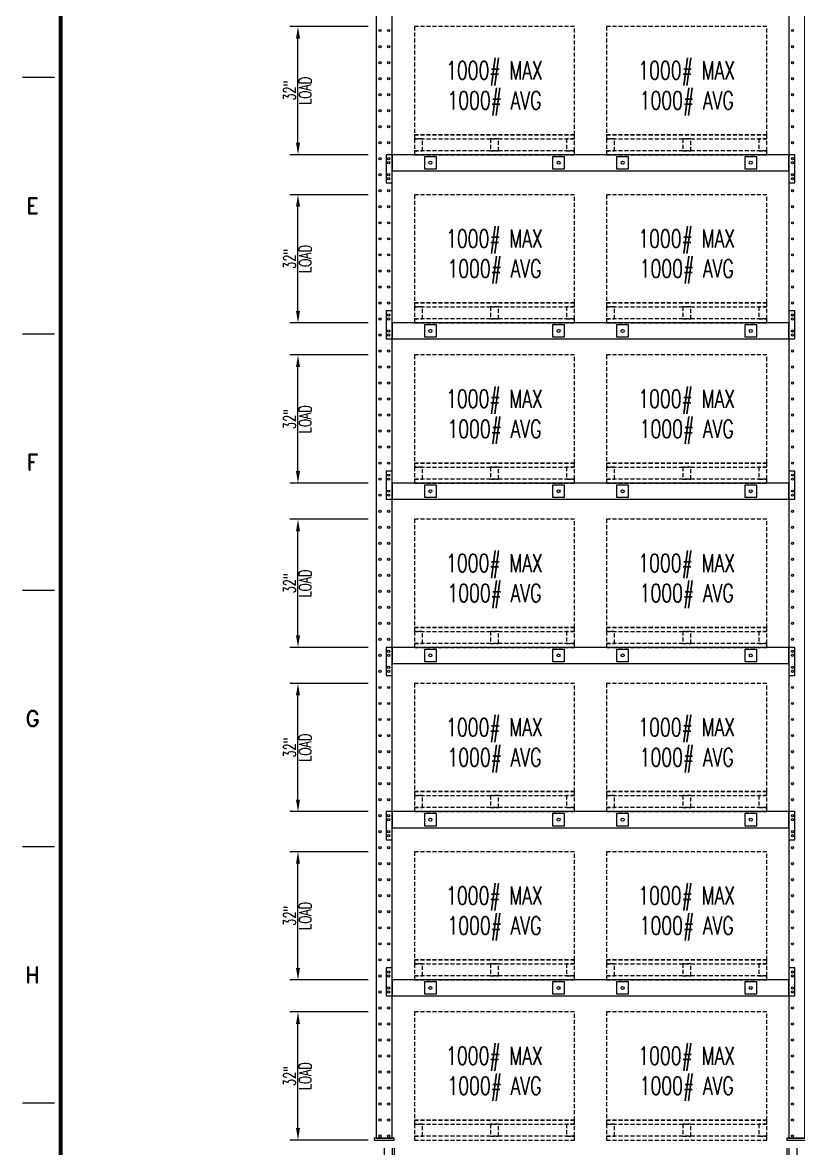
# Model space of a CAD drawing. Extents: x -81 to 963, y -146 to 548.
# Drawn here: x -81.3 to 112.4, y -2.1 to 279 of the extents above; entities that cross this region are included whole.
import ezdxf
from ezdxf.enums import TextEntityAlignment as Align

# ---------------------------------------------------------------- set-up
doc = ezdxf.new("R2010")
doc.units = 0
doc.header["$LTSCALE"] = 8
doc.header["$MEASUREMENT"] = 0
doc.linetypes.add('HIDDEN2', pattern=[0.1875, 0.125, -0.0625])
doc.layers.get('DEFPOINTS').update_dxf_attribs({"linetype": 'CONTINUOUS'})
for name, color, linetype in [('BORD', 15, 'CONTINUOUS'), ('RACKDIM', 7, 'CONTINUOUS'), ('RACKLOAD', 254, 'HIDDEN2'), ('RACKPALLET', 254, 'HIDDEN2'), ('RACKSHELF', 20, 'CONTINUOUS'), ('RACKUPRIGHT', 180, 'CONTINUOUS'), ('TEXTL', 3, 'CONTINUOUS')]:
    doc.layers.add(name, color=color, linetype=linetype)
doc.styles.add('2thirds', font='romans.shx', dxfattribs={"width": 0.7})
doc.styles.add('DCMARCH', font='stylu.ttf', dxfattribs={"width": 0.75, "oblique": 15})
doc.styles.add('ROMAND', font='ROMAND')
doc.styles.add('SIMPLEX', font='SIMPLEX')
doc.dimstyles.new('2tfrac16', dxfattribs={"dimscale": 32, "dimtxt": 0.0938, "dimasz": 0.0938, "dimexe": 0.0625, "dimexo": 0.0625, "dimgap": 0.01, "dimtad": 1, "dimdec": 4, "dimzin": 1, "dimdsep": 46, "dimlunit": 5, "dimtxsty": '2thirds', "dimcen": 0.0625, "dimclrd": 256, "dimclre": 256, "dimclrt": 256, "dimadec": 0, "dimazin": 0, "dimtfac": 0.75, "dimtdec": 4, "dimtmove": 0, "dimatfit": 0, "dimfxl": 1, "dimtvp": 0.75, "dimfrac": 2, "dimtolj": 1, "dimtzin": 0, "dimarcsym": 0})

# ---------------------------------------------------------------- blocks, each defined once
blk = doc.blocks.new('*D1')
at = {"layer": 'DEFPOINTS', "color": 0}
for p in [(9, 0), (112, 0), (112, -38.86)]:
    blk.add_point(p, dxfattribs=at)
at = {"layer": 'RACKDIM', "lineweight": -2}
for p, q in [((9, -2), (9, -40.86)), ((112, -2), (112, -40.86)), ((12.01, -38.86), (109, -38.86))]:
    blk.add_line(p, q, dxfattribs=at)
at = {"layer": 'RACKDIM'}
for points in [[(12.01, -38.36), (12.01, -39.36), (9, -38.86)], [(109, -38.36), (109, -39.36), (112, -38.86)]]:
    blk.add_solid(points, dxfattribs=at)
at = {"layer": 'RACKDIM', "char_height": 3.002, "attachment_point": 5, "style": '2thirds'}
for s, insert in [('\\A1;103"', (60.5, -36.75)), ('\\A1;C/C', (60.5, -41.47))]:
    blk.add_mtext(s, dxfattribs=dict(at, insert=insert))
blk = doc.blocks.new('*D2')
at = {"layer": 'DEFPOINTS', "color": 0}
for p in [(11, 0), (110, 0), (110, -25)]:
    blk.add_point(p, dxfattribs=at)
at = {"layer": 'RACKDIM', "lineweight": -2}
for p, q in [((11, -2), (11, -27)), ((110, -2), (110, -27)), ((14.01, -25), (107, -25))]:
    blk.add_line(p, q, dxfattribs=at)
at = {"layer": 'RACKDIM'}
for points in [[(14.01, -24.5), (14.01, -25.5), (11, -25)], [(107, -24.5), (107, -25.5), (110, -25)]]:
    blk.add_solid(points, dxfattribs=at)
at = {"layer": 'RACKDIM', "char_height": 3.002, "attachment_point": 5, "style": '2thirds'}
for s, insert in [('\\A1;99"', (60.5, -22.89)), ('\\A1;CLEAR', (60.5, -26.82))]:
    blk.add_mtext(s, dxfattribs=dict(at, insert=insert))
blk = doc.blocks.new('*D3')
at = {"layer": 'DEFPOINTS', "color": 0}
for p in [(9, 0), (11, 0), (9, -25)]:
    blk.add_point(p, dxfattribs=at)
at = {"layer": 'RACKDIM', "lineweight": -2}
for p, q in [((9, -2), (9, -27)), ((11, -2), (11, -27)), ((6, -25), (-0.54, -25)), ((11, -25), (9, -25)), ((14.01, -25), (17.01, -25))]:
    blk.add_line(p, q, dxfattribs=at)
at = {"layer": 'RACKDIM'}
for points in [[(6, -24.5), (6, -25.5), (9, -25)], [(14.01, -24.5), (14.01, -25.5), (11, -25)]]:
    blk.add_solid(points, dxfattribs=at)
at = {"layer": 'RACKDIM', "insert": (1.23, -22.89), "char_height": 3.002, "attachment_point": 5, "style": '2thirds'}
blk.add_mtext('\\A1;2"', dxfattribs=at)
blk = doc.blocks.new('*D4')
at = {"layer": 'DEFPOINTS', "color": 0}
for p in [(110, 0), (112, 0), (112, -25)]:
    blk.add_point(p, dxfattribs=at)
at = {"layer": 'RACKDIM', "lineweight": -2}
for p, q in [((110, -2), (110, -27)), ((112, -2), (112, -27)), ((107, -25), (104, -25)), ((110, -25), (112, -25)), ((115.01, -25), (121.55, -25))]:
    blk.add_line(p, q, dxfattribs=at)
at = {"layer": 'RACKDIM'}
for points in [[(107, -24.5), (107, -25.5), (110, -25)], [(115.01, -24.5), (115.01, -25.5), (112, -25)]]:
    blk.add_solid(points, dxfattribs=at)
at = {"layer": 'RACKDIM', "insert": (119.78, -22.89), "char_height": 3.002, "attachment_point": 5, "style": '2thirds'}
blk.add_mtext('\\A1;2"', dxfattribs=at)
blk = doc.blocks.new('*D5')
at = {"layer": 'DEFPOINTS', "color": 0}
for p in [(11.5, 0), (109.5, 0), (109.5, -13)]:
    blk.add_point(p, dxfattribs=at)
at = {"layer": 'RACKDIM', "lineweight": -2}
for p, q in [((11.5, -2), (11.5, -15)), ((109.5, -2), (109.5, -15)), ((14.51, -13), (106.5, -13))]:
    blk.add_line(p, q, dxfattribs=at)
at = {"layer": 'RACKDIM'}
for points in [[(14.51, -12.5), (14.51, -13.5), (11.5, -13)], [(106.5, -12.5), (106.5, -13.5), (109.5, -13)]]:
    blk.add_solid(points, dxfattribs=at)
at = {"layer": 'RACKDIM', "attachment_point": 5, "style": '2thirds'}
for s, insert, char_height in [('\\A1;98"', (60.5, -10.89), 3.002), ('\\A1;BTWN BASEPLATES', (60.5, -14.82), 3.0016)]:
    blk.add_mtext(s, dxfattribs=dict(at, insert=insert, char_height=char_height))
blk = doc.blocks.new('*D6')
at = {"layer": 'DEFPOINTS', "color": 0}
for p in [(11, 0), (114.5, 0), (195.73, 0)]:
    blk.add_point(p, dxfattribs=at)
at = {"layer": 'RACKDIM', "lineweight": -2}
blk.add_line((116.5, 0), (198.95, 0), dxfattribs=at)
at = {"layer": 'RACKDIM', "char_height": 3.002, "attachment_point": 5, "style": '2thirds'}
for s, insert in [('\\A1;0"', (197.5, 2.11)), ('\\A1;', (197.5, -1.82))]:
    blk.add_mtext(s, dxfattribs=dict(at, insert=insert))
blk = doc.blocks.new('*D7')
at = {"layer": 'DEFPOINTS', "color": 0}
for p in [(-12.55, 32), (7, 32), (7, 0)]:
    blk.add_point(p, dxfattribs=at)
at = {"layer": 'RACKDIM', "lineweight": -2}
for p, q in [((5, 32), (-14.55, 32)), ((-12.55, 3), (-12.55, 29)), ((5, 0), (-14.55, 0))]:
    blk.add_line(p, q, dxfattribs=at)
at = {"layer": 'RACKDIM'}
for points in [[(-13.05, 29), (-12.05, 29), (-12.55, 32)], [(-13.05, 3), (-12.05, 3), (-12.55, 0)]]:
    blk.add_solid(points, dxfattribs=at)
at = {"layer": 'RACKDIM', "char_height": 3.002, "attachment_point": 5, "rotation": 89.9998, "style": '2thirds'}
for s, insert in [('\\A1;32"', (-14.65, 16)), ('\\A1;LOAD', (-10.73, 16))]:
    blk.add_mtext(s, dxfattribs=dict(at, insert=insert))
blk = doc.blocks.new('*D11')
at = {"layer": 'DEFPOINTS', "color": 0}
for p in [(114, 40), (192, 40), (11, 0)]:
    blk.add_point(p, dxfattribs=at)
at = {"layer": 'RACKDIM', "lineweight": -2}
for p, q in [((116, 40), (180, 40)), ((180, 40), (186, 40)), ((186, 40), (205.13, 40))]:
    blk.add_line(p, q, dxfattribs=at)
at = {"layer": 'RACKDIM', "attachment_point": 5, "style": '2thirds'}
for s, insert, char_height in [('\\A1;40"', (198.73, 42.11), 3.002), ('\\A1;INV-BOT', (198.73, 38.18), 3.0016)]:
    blk.add_mtext(s, dxfattribs=dict(at, insert=insert, char_height=char_height))
blk = doc.blocks.new('*D12')
at = {"layer": 'DEFPOINTS', "color": 0}
for p in [(-12.55, 72), (7, 72), (7, 40)]:
    blk.add_point(p, dxfattribs=at)
at = {"layer": 'RACKDIM', "lineweight": -2}
for p, q in [((5, 72), (-14.55, 72)), ((-12.55, 43), (-12.55, 69)), ((5, 40), (-14.55, 40))]:
    blk.add_line(p, q, dxfattribs=at)
at = {"layer": 'RACKDIM'}
for points in [[(-13.05, 69), (-12.05, 69), (-12.55, 72)], [(-13.05, 43), (-12.05, 43), (-12.55, 40)]]:
    blk.add_solid(points, dxfattribs=at)
at = {"layer": 'RACKDIM', "char_height": 3.002, "attachment_point": 5, "rotation": 89.9998, "style": '2thirds'}
for s, insert in [('\\A1;LOAD', (-10.73, 56)), ('\\A1;32"', (-14.65, 56))]:
    blk.add_mtext(s, dxfattribs=dict(at, insert=insert))
blk = doc.blocks.new('*D16')
at = {"layer": 'DEFPOINTS', "color": 0}
for p in [(114, 82), (192, 82), (11, 0)]:
    blk.add_point(p, dxfattribs=at)
at = {"layer": 'RACKDIM', "lineweight": -2}
blk.add_line((116, 82), (205.93, 82), dxfattribs=at)
at = {"layer": 'RACKDIM', "attachment_point": 5, "style": '2thirds'}
for s, insert, char_height in [('\\A1;82"', (199.13, 84.11), 3.002), ('\\A1;STD-TOP', (199.13, 80.18), 3.0016)]:
    blk.add_mtext(s, dxfattribs=dict(at, insert=insert, char_height=char_height))
blk = doc.blocks.new('*D17')
at = {"layer": 'DEFPOINTS', "color": 0}
for p in [(-12.55, 114), (7, 114), (7, 82)]:
    blk.add_point(p, dxfattribs=at)
at = {"layer": 'RACKDIM', "lineweight": -2}
for p, q in [((5, 114), (-14.55, 114)), ((-12.55, 85), (-12.55, 111)), ((5, 82), (-14.55, 82))]:
    blk.add_line(p, q, dxfattribs=at)
at = {"layer": 'RACKDIM'}
for points in [[(-13.05, 111), (-12.05, 111), (-12.55, 114)], [(-13.05, 85), (-12.05, 85), (-12.55, 82)]]:
    blk.add_solid(points, dxfattribs=at)
at = {"layer": 'RACKDIM', "char_height": 3.002, "attachment_point": 5, "rotation": 89.9998, "style": '2thirds'}
for s, insert in [('\\A1;LOAD', (-10.73, 98)), ('\\A1;32"', (-14.65, 98))]:
    blk.add_mtext(s, dxfattribs=dict(at, insert=insert))
blk = doc.blocks.new('*D21')
at = {"layer": 'DEFPOINTS', "color": 0}
for p in [(114, 123), (192, 123), (11, 0)]:
    blk.add_point(p, dxfattribs=at)
at = {"layer": 'RACKDIM', "lineweight": -2}
blk.add_line((116, 123), (206.13, 123), dxfattribs=at)
at = {"layer": 'RACKDIM', "attachment_point": 5, "style": '2thirds'}
for s, insert, char_height in [('\\A1;123"', (199.23, 125.11), 3.002), ('\\A1;STD-BOT', (199.23, 121.18), 3.0016)]:
    blk.add_mtext(s, dxfattribs=dict(at, insert=insert, char_height=char_height))
blk = doc.blocks.new('*D22')
at = {"layer": 'DEFPOINTS', "color": 0}
for p in [(-12.55, 155), (7, 155), (7, 123)]:
    blk.add_point(p, dxfattribs=at)
at = {"layer": 'RACKDIM', "lineweight": -2}
for p, q in [((5, 155), (-14.55, 155)), ((-12.55, 126), (-12.55, 152)), ((5, 123), (-14.55, 123))]:
    blk.add_line(p, q, dxfattribs=at)
at = {"layer": 'RACKDIM'}
for points in [[(-13.05, 152), (-12.05, 152), (-12.55, 155)], [(-13.05, 126), (-12.05, 126), (-12.55, 123)]]:
    blk.add_solid(points, dxfattribs=at)
at = {"layer": 'RACKDIM', "char_height": 3.002, "attachment_point": 5, "rotation": 89.9998, "style": '2thirds'}
for s, insert in [('\\A1;32"', (-14.65, 139)), ('\\A1;LOAD', (-10.73, 139))]:
    blk.add_mtext(s, dxfattribs=dict(at, insert=insert))
blk = doc.blocks.new('*D26')
at = {"layer": 'DEFPOINTS', "color": 0}
for p in [(114, 164), (192, 164), (11, 0)]:
    blk.add_point(p, dxfattribs=at)
at = {"layer": 'RACKDIM', "lineweight": -2}
blk.add_line((116, 164), (205.13, 164), dxfattribs=at)
at = {"layer": 'RACKDIM', "attachment_point": 5, "style": '2thirds'}
for s, insert, char_height in [('\\A1;164"', (198.73, 166.11), 3.002), ('\\A1;INV-BOT', (198.73, 162.18), 3.0016)]:
    blk.add_mtext(s, dxfattribs=dict(at, insert=insert, char_height=char_height))
blk = doc.blocks.new('*D27')
at = {"layer": 'DEFPOINTS', "color": 0}
for p in [(-12.55, 196), (7, 196), (7, 164)]:
    blk.add_point(p, dxfattribs=at)
at = {"layer": 'RACKDIM', "lineweight": -2}
for p, q in [((5, 196), (-14.55, 196)), ((-12.55, 167), (-12.55, 193)), ((5, 164), (-14.55, 164))]:
    blk.add_line(p, q, dxfattribs=at)
at = {"layer": 'RACKDIM'}
for points in [[(-13.05, 193), (-12.05, 193), (-12.55, 196)], [(-13.05, 167), (-12.05, 167), (-12.55, 164)]]:
    blk.add_solid(points, dxfattribs=at)
at = {"layer": 'RACKDIM', "char_height": 3.002, "attachment_point": 5, "rotation": 89.9998, "style": '2thirds'}
for s, insert in [('\\A1;LOAD', (-10.73, 180)), ('\\A1;32"', (-14.65, 180))]:
    blk.add_mtext(s, dxfattribs=dict(at, insert=insert))
blk = doc.blocks.new('*D31')
at = {"layer": 'DEFPOINTS', "color": 0}
for p in [(114, 204), (192, 204), (11, 0)]:
    blk.add_point(p, dxfattribs=at)
at = {"layer": 'RACKDIM', "lineweight": -2}
blk.add_line((116, 204), (205.13, 204), dxfattribs=at)
at = {"layer": 'RACKDIM', "attachment_point": 5, "style": '2thirds'}
for s, insert, char_height in [('\\A1;204"', (198.73, 206.11), 3.002), ('\\A1;INV-BOT', (198.73, 202.18), 3.0016)]:
    blk.add_mtext(s, dxfattribs=dict(at, insert=insert, char_height=char_height))
blk = doc.blocks.new('*D32')
at = {"layer": 'DEFPOINTS', "color": 0}
for p in [(-12.55, 236), (7, 236), (7, 204)]:
    blk.add_point(p, dxfattribs=at)
at = {"layer": 'RACKDIM', "lineweight": -2}
for p, q in [((5, 236), (-14.55, 236)), ((-12.55, 207), (-12.55, 233)), ((5, 204), (-14.55, 204))]:
    blk.add_line(p, q, dxfattribs=at)
at = {"layer": 'RACKDIM'}
for points in [[(-13.05, 233), (-12.05, 233), (-12.55, 236)], [(-13.05, 207), (-12.05, 207), (-12.55, 204)]]:
    blk.add_solid(points, dxfattribs=at)
at = {"layer": 'RACKDIM', "char_height": 3.002, "attachment_point": 5, "rotation": 89.9998, "style": '2thirds'}
for s, insert in [('\\A1;32"', (-14.65, 220)), ('\\A1;LOAD', (-10.73, 220))]:
    blk.add_mtext(s, dxfattribs=dict(at, insert=insert))
blk = doc.blocks.new('*D36')
at = {"layer": 'DEFPOINTS', "color": 0}
for p in [(114, 246), (192, 246), (11, 0)]:
    blk.add_point(p, dxfattribs=at)
at = {"layer": 'RACKDIM', "lineweight": -2}
blk.add_line((116, 246), (205.93, 246), dxfattribs=at)
at = {"layer": 'RACKDIM', "attachment_point": 5, "style": '2thirds'}
for s, insert, char_height in [('\\A1;246"', (199.13, 248.11), 3.002), ('\\A1;STD-TOP', (199.13, 244.18), 3.0016)]:
    blk.add_mtext(s, dxfattribs=dict(at, insert=insert, char_height=char_height))
blk = doc.blocks.new('*D37')
at = {"layer": 'DEFPOINTS', "color": 0}
for p in [(-12.55, 278), (7, 278), (7, 246)]:
    blk.add_point(p, dxfattribs=at)
at = {"layer": 'RACKDIM', "lineweight": -2}
for p, q in [((5, 278), (-14.55, 278)), ((-12.55, 249), (-12.55, 275)), ((5, 246), (-14.55, 246))]:
    blk.add_line(p, q, dxfattribs=at)
at = {"layer": 'RACKDIM'}
for points in [[(-13.05, 275), (-12.05, 275), (-12.55, 278)], [(-13.05, 249), (-12.05, 249), (-12.55, 246)]]:
    blk.add_solid(points, dxfattribs=at)
at = {"layer": 'RACKDIM', "char_height": 3.002, "attachment_point": 5, "rotation": 89.9998, "style": '2thirds'}
for s, insert in [('\\A1;LOAD', (-10.73, 262)), ('\\A1;32"', (-14.65, 262))]:
    blk.add_mtext(s, dxfattribs=dict(at, insert=insert))
blk = doc.blocks.new('*D41')
at = {"layer": 'DEFPOINTS', "color": 0}
for p in [(114, 287), (192, 287), (11, 0)]:
    blk.add_point(p, dxfattribs=at)
at = {"layer": 'RACKDIM', "lineweight": -2}
blk.add_line((116, 287), (206.13, 287), dxfattribs=at)
at = {"layer": 'RACKDIM', "attachment_point": 5, "style": '2thirds'}
for s, insert, char_height in [('\\A1;287"', (199.23, 289.11), 3.002), ('\\A1;STD-BOT', (199.23, 285.18), 3.0016)]:
    blk.add_mtext(s, dxfattribs=dict(at, insert=insert, char_height=char_height))
blk = doc.blocks.new('*D46')
at = {"layer": 'DEFPOINTS', "color": 0}
for p in [(114, 328), (192, 328), (11, 0)]:
    blk.add_point(p, dxfattribs=at)
at = {"layer": 'RACKDIM', "lineweight": -2}
blk.add_line((116, 328), (205.13, 328), dxfattribs=at)
at = {"layer": 'RACKDIM', "attachment_point": 5, "style": '2thirds'}
for s, insert, char_height in [('\\A1;328"', (198.73, 330.11), 3.002), ('\\A1;INV-BOT', (198.73, 326.18), 3.0016)]:
    blk.add_mtext(s, dxfattribs=dict(at, insert=insert, char_height=char_height))
blk = doc.blocks.new('*D51')
at = {"layer": 'DEFPOINTS', "color": 0}
for p in [(114, 410), (192, 410), (11, 0)]:
    blk.add_point(p, dxfattribs=at)
at = {"layer": 'RACKDIM', "lineweight": -2}
blk.add_line((116, 410), (205.93, 410), dxfattribs=at)
at = {"layer": 'RACKDIM', "attachment_point": 5, "style": '2thirds'}
for s, insert, char_height in [('\\A1;410"', (199.13, 412.11), 3.002), ('\\A1;STD-TOP', (199.13, 408.18), 3.0016)]:
    blk.add_mtext(s, dxfattribs=dict(at, insert=insert, char_height=char_height))
blk = doc.blocks.new('*D58')
at = {"layer": 'DEFPOINTS', "color": 0}
for p in [(-18.55, 482), (7, 482), (11, 0)]:
    blk.add_point(p, dxfattribs=at)
at = {"layer": 'RACKDIM', "lineweight": -2}
for p, q in [((-12.54, 482), (-34.28, 482)), ((-6.54, 482), (-12.54, 482)), ((5, 482), (-6.54, 482))]:
    blk.add_line(p, q, dxfattribs=at)
at = {"layer": 'RACKDIM', "char_height": 3.002, "attachment_point": 5, "style": '2thirds'}
for s, insert in [('\\A1;482"', (-26.57, 484.11)), ('\\A1;TOP OF\\PTOP LOAD', (-26.57, 477.68))]:
    blk.add_mtext(s, dxfattribs=dict(at, insert=insert))
blk = doc.blocks.new('*D59')
at = {"layer": 'DEFPOINTS', "color": 0}
for p in [(134, 488), (162, 488), (11, 0)]:
    blk.add_point(p, dxfattribs=at)
at = {"layer": 'RACKDIM', "lineweight": -2}
blk.add_line((136, 488), (189.44, 488), dxfattribs=at)
at = {"layer": 'RACKDIM', "attachment_point": 5, "style": '2thirds'}
for s, insert, char_height in [('\\A1;???', (175.88, 489.82), 3.002), ('\\A1;OVERHEAD CLEAR', (175.88, 486.18), 3.0016)]:
    blk.add_mtext(s, dxfattribs=dict(at, insert=insert, char_height=char_height))
blk = doc.blocks.new('sbord_d')
at = {"layer": 'BORD'}
for p, q in [((-0.0625, 12), (-0.3125, 12)), ((-0.0625, 10), (-0.3125, 10)), ((-0.0625, 8), (-0.3125, 8)), ((-0.0625, 6), (-0.3125, 6)), ((-0.0625, 4), (-0.3125, 4))]:
    blk.add_line(p, q, dxfattribs=at)
at = {"layer": 'BORD', "const_width": 0.0313}
blk.add_lwpolyline([(-0.0156, -0.0156), (32.0156, -0.0156), (32.0156, 20.0156), (-0.0156, 20.0156)], close=True, dxfattribs=at)
at = {"layer": 'BORD', "style": 'ROMAND'}
for s, p in [('E', (-0.2344, 11)), ('F', (-0.2344, 9)), ('G', (-0.2344, 7)), ('H', (-0.2344, 5))]:
    blk.add_text(s, height=0.125, dxfattribs=at).set_placement(p, align=Align.MIDDLE)
at = {"layer": 'TEXTL', "flags": 8}
for tag, height, style, p in [('TITLE1', 0.1562, 'SIMPLEX', (30.2656, 2.776)), ('TITLE2', 0.1562, 'SIMPLEX', (30.2656, 2.4427)), ('CHK', 0.0938, 'SIMPLEX', (29.8281, 0.8828)), ('APP', 0.0938, 'SIMPLEX', (30.7031, 0.8828)), ('JOB#', 0.125, 'ROMAND', (30.1198, 0.1328)), ('SHT', 0.125, 'ROMAND', (31.1927, 0.1328)), ('REV', 0.125, 'ROMAND', (31.7891, 0.1328))]:
    blk.add_attdef(tag, text='', height=height, dxfattribs=dict(at, style=style)).set_placement(p, align=Align.MIDDLE)
at = {"layer": 'TEXTL', "style": 'SIMPLEX', "flags": 8}
for tag, height, p in [('CUSTOMER', 0.1562, (30.2656, 1.6968)), ('LOCATION', 0.125, (30.2656, 1.3635)), ('REVC', 0.0781, (20.2594, 0.9448)), ('CCHK', 0.0781, (27.2554, 0.9434)), ('REVB', 0.0781, (20.2594, 0.6948)), ('BCHK', 0.0781, (27.2554, 0.6834)), ('REVA', 0.0781, (20.2594, 0.4448)), ('ACHK', 0.0781, (27.2554, 0.4434))]:
    blk.add_attdef(tag, text='', height=height, dxfattribs=at).set_placement(p, align=Align.CENTER)
at = {"layer": 'TEXTL', "flags": 8}
for tag, p, height, style in [('REVCDESC', (20.6253, 0.9434), 0.0781, 'SIMPLEX'), ('REVBDESC', (20.6253, 0.6834), 0.0781, 'SIMPLEX'), ('REVADESC', (20.6253, 0.4434), 0.0781, 'SIMPLEX'), ('DWG#', (30.0549, -0.5661), 0.0938, 'ROMAND')]:
    blk.add_attdef(tag, p, '', height=height, dxfattribs=dict(at, style=style))
at = {"layer": 'TEXTL', "style": 'DCMARCH', "oblique": 15, "width": 0.75, "flags": 8}
for tag, p in [('CBY', (26.7554, 0.9434)), ('BBY', (26.7554, 0.6834)), ('ABY', (26.7554, 0.4434))]:
    blk.add_attdef(tag, text='', height=0.0781, dxfattribs=at).set_placement(p, align=Align.CENTER)
at = {"layer": 'TEXTL', "style": 'SIMPLEX', "flags": 8}
for tag, height, width, p, p2 in [('CAPP', 0.0781, 1.292308, (27.5883, 0.9437), (27.9633, 0.9437)), ('CDT', 0.0781, 1.866, (28.0712, 0.9434), (28.46, 0.9434)), ('SCALE', 0.0938, 1.702732, (31.2344, 0.8374), (31.9413, 0.8374)), ('BAPP', 0.0781, 1.292308, (27.5883, 0.6834), (27.9633, 0.6834)), ('BDT', 0.0781, 1.866, (28.0712, 0.6831), (28.46, 0.6831)), ('DATE', 0.0938, 2.134634, (28.6094, 0.4624), (29.3146, 0.4624)), ('CHKDT', 0.0938, 1.555556, (29.4844, 0.4624), (30.1719, 0.4624)), ('APPDT', 0.0938, 1.555556, (30.3594, 0.4624), (31.0469, 0.4624)), ('PLOT#', 0.0938, 8.555556, (31.2344, 0.4624), (31.9219, 0.4624)), ('AAPP', 0.0781, 1.275949, (27.5881, 0.4434), (27.9631, 0.4434)), ('ADT', 0.0781, 1.833263, (28.0712, 0.4434), (28.46, 0.4434))]:
    blk.add_attdef(tag, text='', height=height, dxfattribs=dict(at, width=width)).set_placement(p, p2, align=Align.FIT)
at = {"layer": 'TEXTL', "style": 'DCMARCH', "oblique": 15, "width": 0.75, "flags": 8}
blk.add_attdef('DRBY', (28.5931, 0.8208), '', height=0.125, dxfattribs=at)

msp = doc.modelspace()

# ---------------------------------------------------------------- linework, layer by layer
at = {"layer": 'RACKLOAD'}
for points in [[(16.50353, 251), (56.50353, 251), (56.50353, 278), (16.50353, 278), (16.50353, 251)], [(64.50353, 251), (104.50353, 251), (104.50353, 278), (64.50353, 278), (64.50353, 251)], [(16.50353, 209), (56.50353, 209), (56.50353, 236), (16.50353, 236), (16.50353, 209)], [(64.50353, 209), (104.50353, 209), (104.50353, 236), (64.50353, 236), (64.50353, 209)], [(16.50353, 169), (56.50353, 169), (56.50353, 196), (16.50353, 196), (16.50353, 169)], [(64.50353, 169), (104.50353, 169), (104.50353, 196), (64.50353, 196), (64.50353, 169)], [(16.50353, 128), (56.50353, 128), (56.50353, 155), (16.50353, 155), (16.50353, 128)], [(64.50353, 128), (104.50353, 128), (104.50353, 155), (64.50353, 155), (64.50353, 128)], [(16.50353, 87), (56.50353, 87), (56.50353, 114), (16.50353, 114), (16.50353, 87)], [(64.50353, 87), (104.50353, 87), (104.50353, 114), (64.50353, 114), (64.50353, 87)], [(16.50353, 45), (56.50353, 45), (56.50353, 72), (16.50353, 72), (16.50353, 45)], [(64.50353, 45), (104.50353, 45), (104.50353, 72), (64.50353, 72), (64.50353, 45)], [(16.50353, 5), (56.50353, 5), (56.50353, 32), (16.50353, 32), (16.50353, 5)], [(64.50353, 5), (104.50353, 5), (104.50353, 32), (64.50353, 32), (64.50353, 5)]]:
    msp.add_lwpolyline(points, dxfattribs=at)
at = {"layer": 'RACKPALLET'}
for points in [[(16.50353, 250), (56.50353, 250), (56.50353, 251), (16.50353, 251), (16.50353, 250)], [(64.50353, 250), (104.50353, 250), (104.50353, 251), (64.50353, 251), (64.50353, 250)], [(16.50353, 247), (18.50353, 247), (18.50353, 250), (16.50353, 250), (16.50353, 247)], [(35.50353, 247), (37.50353, 247), (37.50353, 250), (35.50353, 250), (35.50353, 247)], [(54.50353, 247), (56.50353, 247), (56.50353, 250), (54.50353, 250), (54.50353, 247)], [(64.50353, 247), (66.50353, 247), (66.50353, 250), (64.50353, 250), (64.50353, 247)], [(83.50353, 247), (85.50353, 247), (85.50353, 250), (83.50353, 250), (83.50353, 247)], [(102.50353, 247), (104.50353, 247), (104.50353, 250), (102.50353, 250), (102.50353, 247)], [(16.50353, 246), (56.50353, 246), (56.50353, 247), (16.50353, 247), (16.50353, 246)], [(64.50353, 246), (104.50353, 246), (104.50353, 247), (64.50353, 247), (64.50353, 246)], [(16.50353, 208), (56.50353, 208), (56.50353, 209), (16.50353, 209), (16.50353, 208)], [(64.50353, 208), (104.50353, 208), (104.50353, 209), (64.50353, 209), (64.50353, 208)], [(16.50353, 205), (18.50353, 205), (18.50353, 208), (16.50353, 208), (16.50353, 205)], [(35.50353, 205), (37.50353, 205), (37.50353, 208), (35.50353, 208), (35.50353, 205)], [(54.50353, 205), (56.50353, 205), (56.50353, 208), (54.50353, 208), (54.50353, 205)], [(64.50353, 205), (66.50353, 205), (66.50353, 208), (64.50353, 208), (64.50353, 205)], [(83.50353, 205), (85.50353, 205), (85.50353, 208), (83.50353, 208), (83.50353, 205)], [(102.50353, 205), (104.50353, 205), (104.50353, 208), (102.50353, 208), (102.50353, 205)], [(16.50353, 204), (56.50353, 204), (56.50353, 205), (16.50353, 205), (16.50353, 204)], [(64.50353, 204), (104.50353, 204), (104.50353, 205), (64.50353, 205), (64.50353, 204)], [(16.50353, 168), (56.50353, 168), (56.50353, 169), (16.50353, 169), (16.50353, 168)], [(64.50353, 168), (104.50353, 168), (104.50353, 169), (64.50353, 169), (64.50353, 168)], [(16.50353, 165), (18.50353, 165), (18.50353, 168), (16.50353, 168), (16.50353, 165)], [(35.50353, 165), (37.50353, 165), (37.50353, 168), (35.50353, 168), (35.50353, 165)], [(54.50353, 165), (56.50353, 165), (56.50353, 168), (54.50353, 168), (54.50353, 165)], [(64.50353, 165), (66.50353, 165), (66.50353, 168), (64.50353, 168), (64.50353, 165)], [(83.50353, 165), (85.50353, 165), (85.50353, 168), (83.50353, 168), (83.50353, 165)], [(102.50353, 165), (104.50353, 165), (104.50353, 168), (102.50353, 168), (102.50353, 165)], [(16.50353, 164), (56.50353, 164), (56.50353, 165), (16.50353, 165), (16.50353, 164)], [(64.50353, 164), (104.50353, 164), (104.50353, 165), (64.50353, 165), (64.50353, 164)], [(16.50353, 127), (56.50353, 127), (56.50353, 128), (16.50353, 128), (16.50353, 127)], [(16.50353, 124), (18.50353, 124), (18.50353, 127), (16.50353, 127), (16.50353, 124)], [(35.50353, 124), (37.50353, 124), (37.50353, 127), (35.50353, 127), (35.50353, 124)], [(54.50353, 124), (56.50353, 124), (56.50353, 127), (54.50353, 127), (54.50353, 124)], [(64.50353, 127), (104.50353, 127), (104.50353, 128), (64.50353, 128), (64.50353, 127)], [(64.50353, 124), (66.50353, 124), (66.50353, 127), (64.50353, 127), (64.50353, 124)], [(83.50353, 124), (85.50353, 124), (85.50353, 127), (83.50353, 127), (83.50353, 124)], [(102.50353, 124), (104.50353, 124), (104.50353, 127), (102.50353, 127), (102.50353, 124)], [(16.50353, 123), (56.50353, 123), (56.50353, 124), (16.50353, 124), (16.50353, 123)], [(64.50353, 123), (104.50353, 123), (104.50353, 124), (64.50353, 124), (64.50353, 123)], [(16.50353, 86), (56.50353, 86), (56.50353, 87), (16.50353, 87), (16.50353, 86)], [(16.50353, 83), (18.50353, 83), (18.50353, 86), (16.50353, 86), (16.50353, 83)], [(35.50353, 83), (37.50353, 83), (37.50353, 86), (35.50353, 86), (35.50353, 83)], [(54.50353, 83), (56.50353, 83), (56.50353, 86), (54.50353, 86), (54.50353, 83)], [(64.50353, 86), (104.50353, 86), (104.50353, 87), (64.50353, 87), (64.50353, 86)], [(64.50353, 83), (66.50353, 83), (66.50353, 86), (64.50353, 86), (64.50353, 83)], [(83.50353, 83), (85.50353, 83), (85.50353, 86), (83.50353, 86), (83.50353, 83)], [(102.50353, 83), (104.50353, 83), (104.50353, 86), (102.50353, 86), (102.50353, 83)], [(16.50353, 82), (56.50353, 82), (56.50353, 83), (16.50353, 83), (16.50353, 82)], [(64.50353, 82), (104.50353, 82), (104.50353, 83), (64.50353, 83), (64.50353, 82)], [(16.50353, 44), (56.50353, 44), (56.50353, 45), (16.50353, 45), (16.50353, 44)], [(64.50353, 44), (104.50353, 44), (104.50353, 45), (64.50353, 45), (64.50353, 44)], [(16.50353, 41), (18.50353, 41), (18.50353, 44), (16.50353, 44), (16.50353, 41)], [(35.50353, 41), (37.50353, 41), (37.50353, 44), (35.50353, 44), (35.50353, 41)], [(54.50353, 41), (56.50353, 41), (56.50353, 44), (54.50353, 44), (54.50353, 41)], [(64.50353, 41), (66.50353, 41), (66.50353, 44), (64.50353, 44), (64.50353, 41)], [(83.50353, 41), (85.50353, 41), (85.50353, 44), (83.50353, 44), (83.50353, 41)], [(102.50353, 41), (104.50353, 41), (104.50353, 44), (102.50353, 44), (102.50353, 41)], [(16.50353, 40), (56.50353, 40), (56.50353, 41), (16.50353, 41), (16.50353, 40)], [(64.50353, 40), (104.50353, 40), (104.50353, 41), (64.50353, 41), (64.50353, 40)], [(16.50353, 4), (56.50353, 4), (56.50353, 5), (16.50353, 5), (16.50353, 4)], [(16.50353, 1), (18.50353, 1), (18.50353, 4), (16.50353, 4), (16.50353, 1)], [(35.50353, 1), (37.50353, 1), (37.50353, 4), (35.50353, 4), (35.50353, 1)], [(54.50353, 1), (56.50353, 1), (56.50353, 4), (54.50353, 4), (54.50353, 1)], [(64.50353, 4), (104.50353, 4), (104.50353, 5), (64.50353, 5), (64.50353, 4)], [(64.50353, 1), (66.50353, 1), (66.50353, 4), (64.50353, 4), (64.50353, 1)], [(83.50353, 1), (85.50353, 1), (85.50353, 4), (83.50353, 4), (83.50353, 1)], [(102.50353, 1), (104.50353, 1), (104.50353, 4), (102.50353, 4), (102.50353, 1)], [(16.50353, 0), (56.50353, 0), (56.50353, 1), (16.50353, 1), (16.50353, 0)], [(64.50353, 0), (104.50353, 0), (104.50353, 1), (64.50353, 1), (64.50353, 0)]]:
    msp.add_lwpolyline(points, dxfattribs=at)
at = {"layer": 'RACKSHELF'}
for points in [[(9.50353, 239), (11.00353, 239), (11.00353, 246), (9.50353, 246), (9.50353, 239)], [(11.00353, 242), (110.00353, 242), (110.00353, 246), (11.00353, 246), (11.00353, 242)], [(19.00353, 242.5), (22.00353, 242.5), (22.00353, 245.5), (19.00353, 245.5), (19.00353, 242.5)], [(51.00353, 242.5), (54.00353, 242.5), (54.00353, 245.5), (51.00353, 245.5), (51.00353, 242.5)], [(67.00353, 242.5), (70.00353, 242.5), (70.00353, 245.5), (67.00353, 245.5), (67.00353, 242.5)], [(99.00353, 242.5), (102.00353, 242.5), (102.00353, 245.5), (99.00353, 245.5), (99.00353, 242.5)], [(110.00353, 239), (111.50353, 239), (111.50353, 246), (110.00353, 246), (110.00353, 239)], [(9.50353, 200), (11.00353, 200), (11.00353, 207), (9.50353, 207), (9.50353, 200)], [(110.00353, 200), (111.50353, 200), (111.50353, 207), (110.00353, 207), (110.00353, 200)], [(11.00353, 200), (110.00353, 200), (110.00353, 204), (11.00353, 204), (11.00353, 200)], [(19.00353, 200.5), (22.00353, 200.5), (22.00353, 203.5), (19.00353, 203.5), (19.00353, 200.5)], [(51.00353, 200.5), (54.00353, 200.5), (54.00353, 203.5), (51.00353, 203.5), (51.00353, 200.5)], [(67.00353, 200.5), (70.00353, 200.5), (70.00353, 203.5), (67.00353, 203.5), (67.00353, 200.5)], [(99.00353, 200.5), (102.00353, 200.5), (102.00353, 203.5), (99.00353, 203.5), (99.00353, 200.5)], [(9.50353, 160), (11.00353, 160), (11.00353, 167), (9.50353, 167), (9.50353, 160)], [(110.00353, 160), (111.50353, 160), (111.50353, 167), (110.00353, 167), (110.00353, 160)], [(11.00353, 160), (110.00353, 160), (110.00353, 164), (11.00353, 164), (11.00353, 160)], [(19.00353, 160.5), (22.00353, 160.5), (22.00353, 163.5), (19.00353, 163.5), (19.00353, 160.5)], [(51.00353, 160.5), (54.00353, 160.5), (54.00353, 163.5), (51.00353, 163.5), (51.00353, 160.5)], [(67.00353, 160.5), (70.00353, 160.5), (70.00353, 163.5), (67.00353, 163.5), (67.00353, 160.5)], [(99.00353, 160.5), (102.00353, 160.5), (102.00353, 163.5), (99.00353, 163.5), (99.00353, 160.5)], [(9.50353, 116), (11.00353, 116), (11.00353, 123), (9.50353, 123), (9.50353, 116)], [(11.00353, 119), (110.00353, 119), (110.00353, 123), (11.00353, 123), (11.00353, 119)], [(19.00353, 119.5), (22.00353, 119.5), (22.00353, 122.5), (19.00353, 122.5), (19.00353, 119.5)], [(51.00353, 119.5), (54.00353, 119.5), (54.00353, 122.5), (51.00353, 122.5), (51.00353, 119.5)], [(67.00353, 119.5), (70.00353, 119.5), (70.00353, 122.5), (67.00353, 122.5), (67.00353, 119.5)], [(99.00353, 119.5), (102.00353, 119.5), (102.00353, 122.5), (99.00353, 122.5), (99.00353, 119.5)], [(110.00353, 116), (111.50353, 116), (111.50353, 123), (110.00353, 123), (110.00353, 116)], [(9.50353, 75), (11.00353, 75), (11.00353, 82), (9.50353, 82), (9.50353, 75)], [(11.00353, 78), (110.00353, 78), (110.00353, 82), (11.00353, 82), (11.00353, 78)], [(110.00353, 75), (111.50353, 75), (111.50353, 82), (110.00353, 82), (110.00353, 75)], [(19.00353, 78.5), (22.00353, 78.5), (22.00353, 81.5), (19.00353, 81.5), (19.00353, 78.5)], [(51.00353, 78.5), (54.00353, 78.5), (54.00353, 81.5), (51.00353, 81.5), (51.00353, 78.5)], [(67.00353, 78.5), (70.00353, 78.5), (70.00353, 81.5), (67.00353, 81.5), (67.00353, 78.5)], [(99.00353, 78.5), (102.00353, 78.5), (102.00353, 81.5), (99.00353, 81.5), (99.00353, 78.5)], [(9.50353, 36), (11.00353, 36), (11.00353, 43), (9.50353, 43), (9.50353, 36)], [(110.00353, 36), (111.50353, 36), (111.50353, 43), (110.00353, 43), (110.00353, 36)], [(11.00353, 36), (110.00353, 36), (110.00353, 40), (11.00353, 40), (11.00353, 36)], [(19.00353, 36.5), (22.00353, 36.5), (22.00353, 39.5), (19.00353, 39.5), (19.00353, 36.5)], [(51.00353, 36.5), (54.00353, 36.5), (54.00353, 39.5), (51.00353, 39.5), (51.00353, 36.5)], [(67.00353, 36.5), (70.00353, 36.5), (70.00353, 39.5), (67.00353, 39.5), (67.00353, 36.5)], [(99.00353, 36.5), (102.00353, 36.5), (102.00353, 39.5), (99.00353, 39.5), (99.00353, 36.5)]]:
    msp.add_lwpolyline(points, dxfattribs=at)
for centre, radius in [((10.09728, 245), 0.28125), ((110.90978, 245), 0.28125), ((10.09728, 244), 0.28125), ((20.50353, 244), 0.375), ((52.50353, 244), 0.375), ((68.50353, 244), 0.375), ((100.50353, 244), 0.375), ((110.90978, 244), 0.28125), ((10.09728, 241), 0.28125), ((10.09728, 240), 0.28125), ((110.90978, 241), 0.28125), ((110.90978, 240), 0.28125), ((10.09728, 206), 0.28125), ((10.09728, 205), 0.28125), ((110.90978, 206), 0.28125), ((110.90978, 205), 0.28125), ((10.09728, 202), 0.28125), ((10.09728, 201), 0.28125), ((20.50353, 202), 0.375), ((52.50353, 202), 0.375), ((68.50353, 202), 0.375), ((100.50353, 202), 0.375), ((110.90978, 202), 0.28125), ((110.90978, 201), 0.28125), ((10.09728, 166), 0.28125), ((110.90978, 166), 0.28125), ((10.09728, 165), 0.28125), ((110.90978, 165), 0.28125), ((10.09728, 162), 0.28125), ((10.09728, 161), 0.28125), ((20.50353, 162), 0.375), ((52.50353, 162), 0.375), ((68.50353, 162), 0.375), ((100.50353, 162), 0.375), ((110.90978, 162), 0.28125), ((110.90978, 161), 0.28125), ((10.09728, 122), 0.28125), ((10.09728, 121), 0.28125), ((20.50353, 121), 0.375), ((52.50353, 121), 0.375), ((68.50353, 121), 0.375), ((100.50353, 121), 0.375), ((110.90978, 122), 0.28125), ((110.90978, 121), 0.28125), ((10.09728, 118), 0.28125), ((110.90978, 118), 0.28125), ((10.09728, 117), 0.28125), ((110.90978, 117), 0.28125), ((10.09728, 81), 0.28125), ((10.09728, 80), 0.28125), ((20.50353, 80), 0.375), ((52.50353, 80), 0.375), ((68.50353, 80), 0.375), ((100.50353, 80), 0.375), ((110.90978, 81), 0.28125), ((110.90978, 80), 0.28125), ((10.09728, 77), 0.28125), ((10.09728, 76), 0.28125), ((110.90978, 77), 0.28125), ((110.90978, 76), 0.28125), ((10.09728, 42), 0.28125), ((110.90978, 42), 0.28125), ((10.09728, 41), 0.28125), ((110.90978, 41), 0.28125), ((10.09728, 38), 0.28125), ((10.09728, 37), 0.28125), ((20.50353, 38), 0.375), ((52.50353, 38), 0.375), ((68.50353, 38), 0.375), ((100.50353, 38), 0.375), ((110.90978, 38), 0.28125), ((110.90978, 37), 0.28125)]:
    msp.add_circle(centre, radius, dxfattribs=at)
at = {"layer": 'RACKUPRIGHT'}
for points in [[(7.00353, 0.5), (11.00353, 0.5), (11.00353, 410), (7.00353, 410), (7.00353, 0.5)], [(110.00353, 0.5), (114.00353, 0.5), (114.00353, 410), (110.00353, 410), (110.00353, 0.5)], [(6.50353, 0), (11.50353, 0), (11.50353, 0.5), (6.50353, 0.5), (6.50353, 0)], [(109.50353, 0), (114.50353, 0), (114.50353, 0.5), (109.50353, 0.5), (109.50353, 0)]]:
    msp.add_lwpolyline(points, dxfattribs=at)
for centre in [(7.90978, 277), (10.09728, 277), (110.90978, 277), (7.90978, 273), (10.09728, 273), (110.90978, 273), (7.90978, 269), (10.09728, 269), (110.90978, 269), (7.90978, 265), (10.09728, 265), (110.90978, 265), (7.90978, 261), (10.09728, 261), (110.90978, 261), (7.90978, 257), (10.09728, 257), (110.90978, 257), (7.90978, 253), (10.09728, 253), (110.90978, 253), (7.90978, 249), (10.09728, 249), (110.90978, 249), (7.90978, 245), (10.09728, 245), (110.90978, 245), (7.90978, 241), (10.09728, 241), (110.90978, 241), (7.90978, 237), (10.09728, 237), (110.90978, 237), (7.90978, 233), (10.09728, 233), (110.90978, 233), (7.90978, 229), (10.09728, 229), (110.90978, 229), (7.90978, 225), (10.09728, 225), (110.90978, 225), (7.90978, 221), (10.09728, 221), (110.90978, 221), (7.90978, 217), (10.09728, 217), (110.90978, 217), (7.90978, 213), (10.09728, 213), (110.90978, 213), (7.90978, 209), (10.09728, 209), (110.90978, 209), (7.90978, 205), (10.09728, 205), (110.90978, 205), (7.90978, 201), (10.09728, 201), (110.90978, 201), (7.90978, 197), (10.09728, 197), (110.90978, 197), (7.90978, 193), (10.09728, 193), (110.90978, 193), (7.90978, 189), (10.09728, 189), (110.90978, 189), (7.90978, 185), (10.09728, 185), (110.90978, 185), (7.90978, 181), (10.09728, 181), (110.90978, 181), (7.90978, 177), (10.09728, 177), (110.90978, 177), (7.90978, 173), (10.09728, 173), (110.90978, 173), (7.90978, 169), (10.09728, 169), (110.90978, 169), (7.90978, 165), (10.09728, 165), (110.90978, 165), (7.90978, 161), (10.09728, 161), (110.90978, 161), (7.90978, 157), (10.09728, 157), (110.90978, 157), (7.90978, 153), (10.09728, 153), (110.90978, 153), (7.90978, 149), (10.09728, 149), (110.90978, 149), (7.90978, 145), (10.09728, 145), (110.90978, 145), (7.90978, 141), (10.09728, 141), (110.90978, 141), (7.90978, 137), (10.09728, 137), (110.90978, 137), (7.90978, 133), (10.09728, 133), (110.90978, 133), (7.90978, 129), (10.09728, 129), (110.90978, 129), (7.90978, 125), (10.09728, 125), (110.90978, 125), (7.90978, 121), (10.09728, 121), (110.90978, 121), (7.90978, 117), (10.09728, 117), (110.90978, 117), (7.90978, 113), (10.09728, 113), (110.90978, 113), (7.90978, 109), (10.09728, 109), (110.90978, 109), (7.90978, 105), (10.09728, 105), (110.90978, 105), (7.90978, 101), (10.09728, 101), (110.90978, 101), (7.90978, 97), (10.09728, 97), (110.90978, 97), (7.90978, 93), (10.09728, 93), (110.90978, 93), (7.90978, 89), (10.09728, 89), (110.90978, 89), (7.90978, 85), (10.09728, 85), (110.90978, 85), (7.90978, 81), (10.09728, 81), (110.90978, 81), (7.90978, 77), (10.09728, 77), (110.90978, 77), (7.90978, 73), (10.09728, 73), (110.90978, 73), (7.90978, 69), (10.09728, 69), (110.90978, 69), (7.90978, 65), (10.09728, 65), (110.90978, 65), (7.90978, 61), (10.09728, 61), (110.90978, 61), (7.90978, 57), (10.09728, 57), (110.90978, 57), (7.90978, 53), (10.09728, 53), (110.90978, 53), (7.90978, 49), (10.09728, 49), (110.90978, 49), (7.90978, 45), (10.09728, 45), (110.90978, 45), (7.90978, 41), (10.09728, 41), (110.90978, 41), (7.90978, 37), (10.09728, 37), (110.90978, 37), (7.90978, 33), (10.09728, 33), (110.90978, 33), (7.90978, 29), (10.09728, 29), (110.90978, 29), (7.90978, 25), (10.09728, 25), (110.90978, 25), (7.90978, 21), (10.09728, 21), (110.90978, 21), (7.90978, 17), (10.09728, 17), (110.90978, 17), (7.90978, 13), (10.09728, 13), (110.90978, 13), (7.90978, 9), (10.09728, 9), (110.90978, 9), (7.90978, 5), (10.09728, 5), (110.90978, 5), (7.90978, 1), (10.09728, 1), (110.90978, 1)]:
    msp.add_circle(centre, 0.28125, dxfattribs=at)

# ---------------------------------------------------------------- block references
at = {"layer": 'RACKLOAD', "xscale": 32, "yscale": 32, "zscale": 32}
msp.add_blockref('sbord_d', (-71.32903, -118.76391), dxfattribs=at)

# ---------------------------------------------------------------- texts
at = {"layer": 'RACKLOAD', "char_height": 4.5, "width": 40, "attachment_point": 5, "style": '2thirds'}
for insert in [(36.50353, 262.56067), (84.50353, 262.56067), (36.50353, 220.56067), (84.50353, 220.56067), (36.50353, 180.56067), (84.50353, 180.56067), (36.50353, 139.56067), (84.50353, 139.56067), (36.50353, 98.56067), (84.50353, 98.56067), (36.50353, 56.56067), (84.50353, 56.56067), (36.50353, 16.56067), (84.50353, 16.56067)]:
    msp.add_mtext('1000# MAX 1000# AVG', dxfattribs=dict(at, insert=insert))

# ---------------------------------------------------------------- dimensions: what is measured, and where the dimension line sits
at = {"layer": 'RACKDIM'}
for feature_location, offset, origin, text, picture, middle in [((134.00353, 488), (28, 0), (11.00353, 0), '???\\XOVERHEAD CLEAR', '*D59', (175.88076, 488)), ((7.00353, 482), (-25.55131, 0.00007), (11.00353, 0), '<>\\XTOP OF\\PTOP LOAD', '*D58', (-26.57189, 482.00007)), ((114.00353, 410), (78, 0), (11.00353, 0), '<>\\XSTD-TOP', '*D51', (199.12716, 410)), ((114.00353, 328), (78, 0), (11.00353, 0), '<>\\XINV-BOT', '*D46', (198.72694, 328)), ((114.00353, 287), (78, 0), (11.00353, 0), '<>\\XSTD-BOT', '*D41', (199.22721, 287)), ((114.00353, 246), (78, 0), (11.00353, 0), '<>\\XSTD-TOP', '*D36', (199.12716, 246)), ((114.00353, 204), (78, 0), (11.00353, 0), '<>\\XINV-BOT', '*D31', (198.72694, 204)), ((114.00353, 164), (78, 0), (11.00353, 0), '<>\\XINV-BOT', '*D26', (198.72694, 164)), ((114.00353, 123), (78, 0), (11.00353, 0), '<>\\XSTD-BOT', '*D21', (199.22721, 123)), ((114.00353, 82), (78, 0), (11.00353, 0), '<>\\XSTD-TOP', '*D16', (199.12716, 82)), ((114.00353, 40), (78.00001, -0.00026), (11.00353, 0), '<>\\XINV-BOT', '*D11', (198.72695, 39.99974)), ((114.5035305139, 0), (81.2222300443, 0), (11.0035305139, 0), '<>\\X   ', '*D6', (197.4965338915, 0))]:
    dim = msp.add_ordinate_dim(feature_location=feature_location, offset=offset, dtype=0, origin=origin, text=text, dimstyle='2tfrac16', override={"dimpost": '"'}, dxfattribs=at)
    dim.commit()
    dim.dimension.update_dxf_attribs({"geometry": picture, "text_midpoint": middle})
for base, p1, p2, picture, middle in [((-12.54768, 278.00007), (7.00353, 246), (7.00353, 278), '*D37', (-12.54774, 262.00007)), ((-12.54768, 236.00007), (7.00353, 204), (7.00353, 236), '*D32', (-12.54774, 220.00007)), ((-12.54768, 196.00007), (7.00353, 164), (7.00353, 196), '*D27', (-12.54774, 180.00007)), ((-12.54768, 155.00007), (7.00353, 123), (7.00353, 155), '*D22', (-12.54774, 139.00007)), ((-12.54768, 114.00007), (7.00353, 82), (7.00353, 114), '*D17', (-12.54774, 98.00007)), ((-12.54768, 72.00007), (7.00353, 40), (7.00353, 72), '*D12', (-12.54774, 56.00007)), ((-12.54768, 32.00007), (7.00353, 0), (7.00353, 32), '*D7', (-12.54774, 16.00007))]:
    dim = msp.add_linear_dim(base=base, p1=p1, p2=p2, angle=269.9997895, text='<>\\XLOAD', dimstyle='2tfrac16', override={"dimpost": '"'}, dxfattribs=at)
    dim.commit()
    dim.dimension.update_dxf_attribs({"geometry": picture, "text_midpoint": middle})
for base, p1, p2, picture, middle in [((9.00353, -24.99541), (11.00353, 0), (9.00353, 0), '*D3', (1.22956, -22.88874)), ((112.00353, -24.99541), (110.00353, 0), (112.00353, 0), '*D4', (119.7775, -22.88874))]:
    dim = msp.add_linear_dim(base=base, p1=p1, p2=p2, dimstyle='2tfrac16', override={"dimpost": '"'}, dxfattribs=at)
    dim.commit()
    dim.dimension.update_dxf_attribs({"geometry": picture, "text_midpoint": middle})
for base, p1, p2, text, picture, middle in [((112.00353, -38.85974), (9.00353, 0), (112.00353, 0), '<>\\XC/C', '*D1', (60.50353, -38.85974)), ((110.00353, -24.99541), (11.00353, 0), (110.00353, 0), '<>\\XCLEAR', '*D2', (60.50353, -24.99541)), ((109.50353, -12.99873), (11.50353, 0), (109.50353, 0), '<>\\XBTWN BASEPLATES', '*D5', (60.50353, -12.99873))]:
    dim = msp.add_linear_dim(base=base, p1=p1, p2=p2, text=text, dimstyle='2tfrac16', override={"dimpost": '"'}, dxfattribs=at)
    dim.commit()
    dim.dimension.update_dxf_attribs({"geometry": picture, "text_midpoint": middle})

doc.saveas('drawing.dxf')
